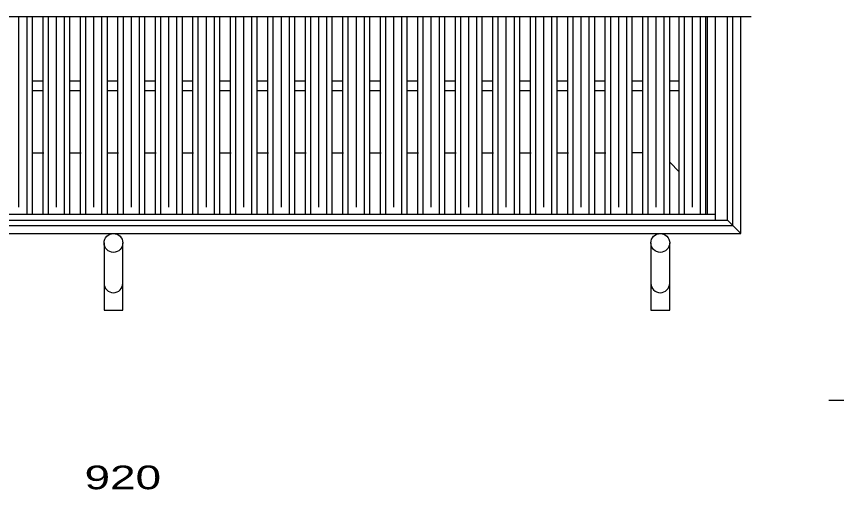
# Model space of a CAD drawing. Units: millimetres, scale not verified. Extents: x -4763 to 1379, y -3371 to 847.
# Drawn here: x -830 to -220, y -419 to -67 of the extents above; entities that cross this region are included whole.
import ezdxf
from ezdxf.enums import TextEntityAlignment as Align

# ---------------------------------------------------------------- set-up
doc = ezdxf.new("R2010")
doc.units = ezdxf.units.MM
doc.header["$LTSCALE"] = 8
for name, color, linetype, lineweight in [('16', 3, 'Continuous', 25), ('17', 3, 'Continuous', 25), ('19', 6, 'Continuous', 25), ('22', 4, 'Continuous', 25)]:
    doc.layers.add(name, color=color, linetype=linetype, lineweight=lineweight)
doc.styles.add('ベクトル', font='')
doc.styles.get('ベクトル').set_extended_font_data('ベクトル')

msp = doc.modelspace()

# ---------------------------------------------------------------- linework, layer by layer
at = {"layer": '16'}
for p, q in [((-1224.8, -67.3), (-283.632, -67.3)), ((-828.6, -209.3), (-828.6, -67.3)), ((-822.6, -214.3), (-822.6, -67.3)), ((-818.6, -214.3), (-818.6, -67.3)), ((-810.7, -214.3), (-810.7, -67.3)), ((-806.7, -214.3), (-806.7, -67.3)), ((-800.7, -209.3), (-800.7, -67.3)), ((-794.7, -214.3), (-794.7, -67.3)), ((-790.7, -214.3), (-790.7, -67.3)), ((-782.8, -214.3), (-782.8, -67.3)), ((-778.8, -214.3), (-778.8, -67.3)), ((-772.8, -209.3), (-772.8, -67.3)), ((-766.8, -214.3), (-766.8, -67.3)), ((-762.8, -214.3), (-762.8, -67.3)), ((-754.9, -214.3), (-754.9, -67.3)), ((-750.9, -214.3), (-750.9, -67.3)), ((-744.9, -209.3), (-744.9, -67.3)), ((-738.9, -214.3), (-738.9, -67.3)), ((-734.9, -214.3), (-734.9, -67.3)), ((-727, -214.3), (-727, -67.3)), ((-723, -214.3), (-723, -67.3)), ((-717, -209.3), (-717, -67.3)), ((-711, -214.3), (-711, -67.3)), ((-707, -214.3), (-707, -67.3)), ((-699.1, -214.3), (-699.1, -67.3)), ((-695.1, -214.3), (-695.1, -67.3)), ((-689.1, -209.3), (-689.1, -67.3)), ((-683.1, -214.3), (-683.1, -67.3)), ((-679.1, -214.3), (-679.1, -67.3)), ((-671.2, -214.3), (-671.2, -67.3)), ((-667.2, -214.3), (-667.2, -67.3)), ((-661.2, -209.3), (-661.2, -67.3)), ((-655.2, -214.3), (-655.2, -67.3)), ((-651.2, -214.3), (-651.2, -67.3)), ((-643.3, -214.3), (-643.3, -67.3)), ((-639.3, -214.3), (-639.3, -67.3)), ((-633.3, -209.3), (-633.3, -67.3)), ((-627.3, -214.3), (-627.3, -67.3)), ((-623.3, -214.3), (-623.3, -67.3)), ((-615.4, -214.3), (-615.4, -67.3)), ((-611.4, -214.3), (-611.4, -67.3)), ((-605.4, -209.3), (-605.4, -67.3)), ((-599.4, -214.3), (-599.4, -67.3)), ((-595.4, -214.3), (-595.4, -67.3)), ((-587.5, -214.3), (-587.5, -67.3)), ((-583.5, -214.3), (-583.5, -67.3)), ((-577.5, -209.3), (-577.5, -67.3)), ((-571.5, -214.3), (-571.5, -67.3)), ((-567.5, -214.3), (-567.5, -67.3)), ((-559.6, -214.3), (-559.6, -67.3)), ((-555.6, -214.3), (-555.6, -67.3)), ((-549.6, -209.3), (-549.6, -67.3)), ((-543.6, -214.3), (-543.6, -67.3)), ((-539.6, -214.3), (-539.6, -67.3)), ((-531.7, -214.3), (-531.7, -67.3)), ((-527.7, -214.3), (-527.7, -67.3)), ((-521.7, -209.3), (-521.7, -67.3)), ((-515.7, -214.3), (-515.7, -67.3)), ((-511.7, -214.3), (-511.7, -67.3)), ((-503.8, -214.3), (-503.8, -67.3)), ((-499.8, -214.3), (-499.8, -67.3)), ((-493.8, -209.3), (-493.8, -67.3)), ((-487.8, -214.3), (-487.8, -67.3)), ((-483.8, -214.3), (-483.8, -67.3)), ((-475.9, -214.3), (-475.9, -67.3)), ((-471.9, -214.3), (-471.9, -67.3)), ((-465.9, -209.3), (-465.9, -67.3)), ((-459.9, -214.3), (-459.9, -67.3)), ((-455.9, -214.3), (-455.9, -67.3)), ((-448, -214.3), (-448, -67.3)), ((-444, -214.3), (-444, -67.3)), ((-438, -209.3), (-438, -67.3)), ((-432, -214.3), (-432, -67.3)), ((-428, -214.3), (-428, -67.3)), ((-420.1, -214.3), (-420.1, -67.3)), ((-416.1, -214.3), (-416.1, -67.3)), ((-410.1, -209.3), (-410.1, -67.3)), ((-404.1, -214.3), (-404.1, -67.3)), ((-400.1, -214.3), (-400.1, -67.3)), ((-392.2, -214.3), (-392.2, -67.3)), ((-388.2, -214.3), (-388.2, -67.3)), ((-382.2, -209.3), (-382.2, -67.3)), ((-376.2, -214.3), (-376.2, -67.3)), ((-372.2, -214.3), (-372.2, -67.3)), ((-364.3, -214.3), (-364.3, -67.3)), ((-360.3, -214.3), (-360.3, -67.3)), ((-354.3, -209.3), (-354.3, -67.3)), ((-348.3, -214.3), (-348.3, -67.3)), ((-344.3, -214.3), (-344.3, -67.3)), ((-337.3, -214.3), (-337.3, -67.3)), ((-333.3, -214.3), (-333.3, -67.3)), ((-327.3, -209.3), (-327.3, -67.3)), ((-321.3, -214.3), (-321.3, -67.3)), ((-317.3, -214.3), (-317.3, -67.3)), ((-818.6, -115.3), (-810.7, -115.3)), ((-790.7, -115.3), (-782.8, -115.3)), ((-762.8, -115.3), (-754.9, -115.3)), ((-734.9, -115.3), (-727, -115.3)), ((-707, -115.3), (-699.1, -115.3)), ((-679.1, -115.3), (-671.2, -115.3)), ((-651.2, -115.3), (-643.3, -115.3)), ((-623.3, -115.3), (-615.4, -115.3)), ((-595.4, -115.3), (-587.5, -115.3)), ((-567.5, -115.3), (-559.6, -115.3)), ((-539.6, -115.3), (-531.7, -115.3)), ((-511.7, -115.3), (-503.8, -115.3)), ((-483.8, -115.3), (-475.9, -115.3)), ((-455.9, -115.3), (-448, -115.3)), ((-428, -115.3), (-420.1, -115.3)), ((-400.1, -115.3), (-392.2, -115.3)), ((-372.2, -115.3), (-364.3, -115.3)), ((-344.3, -115.3), (-337.3, -115.3)), ((-818.6, -122.3), (-810.7, -122.3)), ((-790.7, -122.3), (-782.8, -122.3)), ((-762.8, -122.3), (-754.9, -122.3)), ((-734.9, -122.3), (-727, -122.3)), ((-707, -122.3), (-699.1, -122.3)), ((-679.1, -122.3), (-671.2, -122.3)), ((-651.2, -122.3), (-643.3, -122.3)), ((-623.3, -122.3), (-615.4, -122.3)), ((-595.4, -122.3), (-587.5, -122.3)), ((-567.5, -122.3), (-559.6, -122.3)), ((-539.6, -122.3), (-531.7, -122.3)), ((-511.7, -122.3), (-503.8, -122.3)), ((-483.8, -122.3), (-475.9, -122.3)), ((-455.9, -122.3), (-448, -122.3)), ((-428, -122.3), (-420.1, -122.3)), ((-400.1, -122.3), (-392.2, -122.3)), ((-372.2, -122.3), (-364.3, -122.3)), ((-344.3, -122.3), (-337.3, -122.3)), ((-1201.3, -214.3), (-310.3, -214.3)), ((-1201.3, -218.8), (-310.3, -218.8)), ((-838.6, -214.3), (-818.6, -214.3)), ((-810.7, -214.3), (-790.7, -214.3)), ((-782.8, -214.3), (-762.8, -214.3)), ((-754.9, -214.3), (-734.9, -214.3)), ((-727, -214.3), (-707, -214.3)), ((-699.1, -214.3), (-679.1, -214.3)), ((-671.2, -214.3), (-651.2, -214.3)), ((-643.3, -214.3), (-623.3, -214.3)), ((-615.4, -214.3), (-595.4, -214.3)), ((-587.5, -214.3), (-567.5, -214.3)), ((-559.6, -214.3), (-539.6, -214.3)), ((-531.7, -214.3), (-511.7, -214.3)), ((-503.8, -214.3), (-483.8, -214.3)), ((-475.9, -214.3), (-455.9, -214.3)), ((-448, -214.3), (-428, -214.3)), ((-420.1, -214.3), (-400.1, -214.3)), ((-392.2, -214.3), (-372.2, -214.3)), ((-364.3, -214.3), (-344.3, -214.3)), ((-337.3, -214.3), (-310.3, -214.3)), ((-310.3, -218.8), (-310.3, -214.3))]:
    msp.add_line(p, q, dxfattribs=at)
at = {"layer": '17'}
for p, q in [((-316.3, -67.3), (-316.3, -214.3)), ((-310.3, -214.3), (-310.3, -67.3)), ((-301.3, -218.8), (-301.3, -67.3)), ((-310.3, -218.8), (-301.3, -218.8))]:
    msp.add_line(p, q, dxfattribs=at)
at = {"layer": '19'}
for p, q in [((-297.3, -222.8), (-297.3, -67.3)), ((-291.3, -228.8), (-291.3, -67.3)), ((-818.6, -168.8), (-810.7, -168.8)), ((-818.1, -168.8), (-810.2, -168.8)), ((-790.7, -168.8), (-782.8, -168.8)), ((-790.2, -168.8), (-782.3, -168.8)), ((-762.8, -168.8), (-754.9, -168.8)), ((-762.3, -168.8), (-754.4, -168.8)), ((-734.9, -168.8), (-727, -168.8)), ((-734.4, -168.8), (-726.5, -168.8)), ((-707, -168.8), (-699.1, -168.8)), ((-706.5, -168.8), (-698.6, -168.8)), ((-679.1, -168.8), (-671.2, -168.8)), ((-678.6, -168.8), (-670.7, -168.8)), ((-651.2, -168.8), (-643.3, -168.8)), ((-650.7, -168.8), (-642.8, -168.8)), ((-623.3, -168.8), (-615.4, -168.8)), ((-622.8, -168.8), (-614.9, -168.8)), ((-595.4, -168.8), (-587.5, -168.8)), ((-594.9, -168.8), (-587, -168.8)), ((-567.5, -168.8), (-559.6, -168.8)), ((-567, -168.8), (-559.1, -168.8)), ((-539.6, -168.8), (-531.7, -168.8)), ((-539.1, -168.8), (-531.2, -168.8)), ((-511.7, -168.8), (-503.8, -168.8)), ((-511.2, -168.8), (-503.3, -168.8)), ((-483.8, -168.8), (-475.9, -168.8)), ((-483.3, -168.8), (-475.4, -168.8)), ((-455.9, -168.8), (-448, -168.8)), ((-455.4, -168.8), (-447.5, -168.8)), ((-428, -168.8), (-420.1, -168.8)), ((-427.5, -168.8), (-419.6, -168.8)), ((-400.1, -168.8), (-392.2, -168.8)), ((-399.6, -168.8), (-391.7, -168.8)), ((-364.3, -168.8), (-372.2, -168.8)), ((-337.3, -182.8), (-344.3, -175.8)), ((-291.3, -228.8), (-301.3, -218.8)), ((-1205.3, -222.8), (-297.3, -222.8)), ((-1211.3, -228.8), (-291.3, -228.8)), ((-765.3, -235.8), (-765.3, -285.8)), ((-751.3, -285.8), (-751.3, -235.8)), ((-358.3, -235.8), (-358.3, -285.8)), ((-344.3, -285.8), (-344.3, -235.8)), ((-765.3, -285.8), (-751.3, -285.8)), ((-358.3, -285.8), (-344.3, -285.8))]:
    msp.add_line(p, q, dxfattribs=at)
for centre in [(-758.3, -235.8), (-351.3, -235.8)]:
    msp.add_circle(centre, 7, dxfattribs=at)
for centre in [(-758.3, -265.8), (-351.3, -265.8)]:
    msp.add_arc(centre, 7, 180, 0, dxfattribs=at)
at = {"layer": '22'}
msp.add_line((-225.8, -352.8), (-65.8, -352.8), dxfattribs=at)

# ---------------------------------------------------------------- texts
at = {"layer": '22', "color": 2, "style": 'ベクトル', "width": 1.45}
msp.add_text('920', height=17.6, dxfattribs=at).set_placement((-751.3, -424.304), align=Align.BOTTOM_CENTER)

doc.saveas('drawing.dxf')
